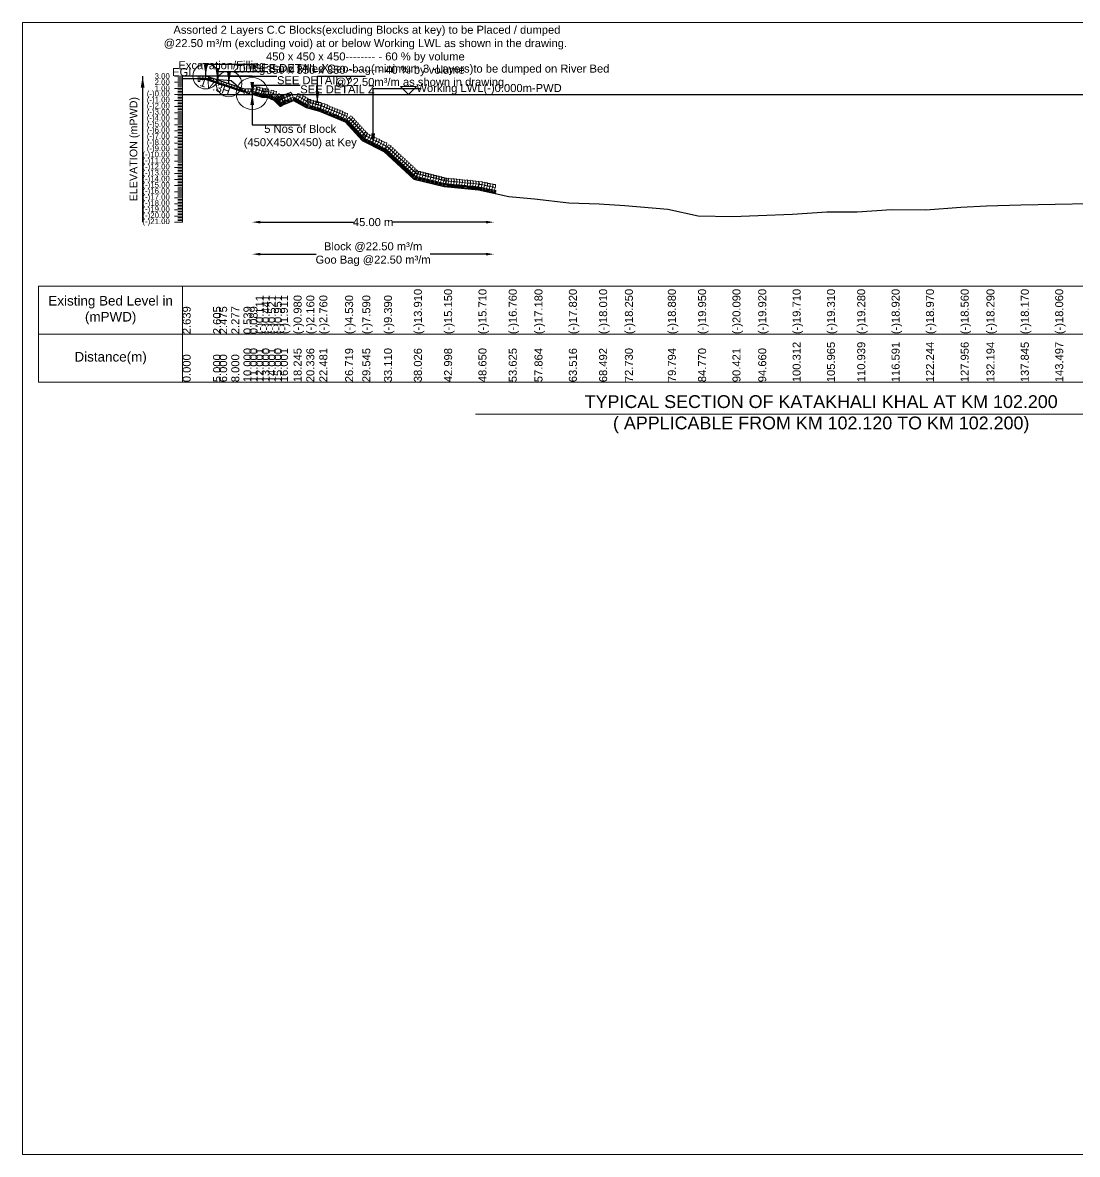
# Model space of a CAD drawing. Header units: inches. Extents: x 89000 to 845000, y -7071 to 31.
# Drawn here: x 760000 to 766591, y -7071 to 0 of the extents above; entities that cross this region are included whole.
import ezdxf

# ---------------------------------------------------------------- set-up
doc = ezdxf.new("R2010")
doc.units = ezdxf.units.IN
doc.header["$LTSCALE"] = 7
doc.header["$MEASUREMENT"] = 0
for name, color, linetype, lineweight in [('Cross section Data Border', 7, 'Continuous', 9), ('Cross Section Labels', 7, 'Continuous', 9), ('Existing_Bed_Level for Xsection', 7, 'Continuous', 25), ('Long Section Labels', 7, 'Continuous', 9)]:
    doc.layers.add(name, color=color, linetype=linetype, lineweight=lineweight)
doc.styles.get("Standard").update_dxf_attribs({"font": 'arial.ttf'})
doc.dimstyles.new('Appron Lebeling Style', dxfattribs={"dimtxt": 50, "dimasz": 50, "dimexe": 0.18, "dimexo": 0.0625, "dimgap": 0.09, "dimtad": 0, "dimtih": 1, "dimtoh": 1, "dimdec": 4, "dimzin": 0, "dimdsep": 46, "dimtxsty": 'Standard', "dimcen": 0.09, "dimse1": 1, "dimse2": 1, "dimadec": 0, "dimazin": 0, "dimtfac": 1, "dimtdec": 4, "dimtofl": 0, "dimtmove": 0, "dimatfit": 3, "dimfxl": 1, "dimtolj": 1, "dimtzin": 0, "dimarcsym": 0})
doc.dimstyles.get("Standard").update_dxf_attribs({"dimtxt": 0.18, "dimasz": 0.18, "dimexe": 0.18, "dimexo": 0.0625, "dimgap": 0.09, "dimtad": 0, "dimtih": 1, "dimtoh": 1, "dimdec": 4, "dimzin": 0, "dimdsep": 46, "dimtxsty": 'Standard', "dimcen": 0.09, "dimadec": 0, "dimazin": 0, "dimtfac": 1, "dimtdec": 4, "dimtofl": 0, "dimtmove": 0, "dimatfit": 3, "dimfxl": 1, "dimtolj": 1, "dimtzin": 0, "dimarcsym": 0})

# ---------------------------------------------------------------- blocks, each defined once
blk = doc.blocks.new('*D349')
at = {"layer": 'Cross Section Labels', "color": 0, "lineweight": -2, "transparency": 16777216}
for p, q in [((761484.9, -1246.6), (762066.8, -1246.6)), ((762895.8, -1246.6), (762313.9, -1246.6))]:
    blk.add_line(p, q, dxfattribs=at)
at = {"layer": 'Cross Section Labels', "color": 0, "transparency": 16777216}
for points in [[(761484.9, -1238.2), (761484.9, -1254.9), (761434.9, -1246.6)], [(762895.8, -1238.2), (762895.8, -1254.9), (762945.8, -1246.6)]]:
    blk.add_solid(points, dxfattribs=at)
at = {"layer": 'Defpoints', "color": 0, "transparency": 16777216}
for p in [(761434.9, -448.6), (762945.8, -1066), (762945.8, -1246.6)]:
    blk.add_point(p, dxfattribs=at)
at = {"layer": 'Cross Section Labels', "color": 0, "transparency": 16777216, "insert": (762190.3, -1246.6), "char_height": 50, "attachment_point": 5}
blk.add_mtext('\\A1;45.00 m', dxfattribs=at)
blk = doc.blocks.new('*D350')
at = {"layer": 'Cross Section Labels', "color": 0, "lineweight": -2, "transparency": 16777216}
for p, q in [((761484.9, -1446.6), (761834.7, -1446.6)), ((762895.8, -1446.6), (762546, -1446.6))]:
    blk.add_line(p, q, dxfattribs=at)
at = {"layer": 'Cross Section Labels', "color": 0, "transparency": 16777216}
for points in [[(761484.9, -1438.2), (761484.9, -1454.9), (761434.9, -1446.6)], [(762895.8, -1438.2), (762895.8, -1454.9), (762945.8, -1446.6)]]:
    blk.add_solid(points, dxfattribs=at)
at = {"layer": 'Defpoints', "color": 0, "transparency": 16777216}
for p in [(761434.9, -448.6), (762945.8, -1066), (762945.8, -1446.6)]:
    blk.add_point(p, dxfattribs=at)
at = {"layer": 'Cross Section Labels', "color": 0, "transparency": 16777216, "insert": (762190.3, -1446.6), "char_height": 50, "attachment_point": 5}
blk.add_mtext('\\A1;Block @22.50 m³/m ^JGoo Bag @22.50 m³/m ', dxfattribs=at)

msp = doc.modelspace()

# ---------------------------------------------------------------- linework, layer by layer
at = {"layer": 'Cross section Data Border'}
msp.add_lwpolyline([(760100, -1646.58), (769080.9389, -1646.58), (769080.9389, -2246.58), (760100, -2246.58)], close=True, dxfattribs=at)
for points in [[(761000, -1646.58), (761000, -2246.58)], [(760100, -1946.58), (769080.9389, -1946.58)]]:
    msp.add_lwpolyline(points, dxfattribs=at)
at = {"layer": 'Cross Section Labels'}
for points in [[(760000, 0), (770000, 0), (770000, -7071), (760000, -7071)], [(762410.92061, -448.58), (762460.92061, -398.58), (762360.92061, -398.58)]]:
    msp.add_lwpolyline(points, close=True, dxfattribs=at)
msp.add_lwpolyline([(762830.46945, -2446.58), (764990.46945, -2446.58), (767150.46945, -2446.58)], dxfattribs=at)
for centre, radius in [((761144.22061, -334.58), 80), ((761289.57061, -383.03), 80), ((761434.92061, -442.88), 100)]:
    msp.add_circle(centre, radius, dxfattribs=at)
at = {"layer": 'Existing_Bed_Level for Xsection'}
for points in [[(761434.92061, -334.58), (761000, -334.58)], [(761000, -348.298), (761189.99403, -349.59), (761228.00963, -354.53), (761304.01284, -362.054), (761380.01605, -428.098), (761418.00367, -445.198), (761456.01927, -452.798), (761494.00688, -465.338), (761532.02248, -468.378), (761570.01009, -484.718), (761608.02569, -521.198), (761693.29959, -485.82), (761772.7512, -530.66), (761854.27029, -553.46), (762015.32022, -620.72), (762122.71402, -737), (762258.1788, -805.4), (762444.97253, -977.16), (762633.91509, -1024.28), (762848.70272, -1045.56), (763037.76806, -1085.46), (763198.82062, -1101.42), (763413.5922, -1125.74), (763602.67867, -1132.96), (763763.72822, -1142.08), (764032.18448, -1166.02), (764221.26988, -1206.68), (764436.01089, -1212), (764597.08386, -1205.54), (764811.86719, -1197.56), (765026.66943, -1182.36), (765215.67831, -1181.22), (765430.45809, -1167.54), (765645.25458, -1169.44), (765862.32111, -1153.86), (766023.3654, -1143.6), (766238.10798, -1139.04), (766452.86772, -1134.86), (766667.64269, -1130.3)], [(761392.17061, -417.23), (761145.97564, -335.16501), (761144.22061, -334.58), (761142.37064, -334.58), (761108.17064, -334.58)], [(761108.17064, -345.98), (761142.37064, -345.98), (761392.17061, -429.24666)], [(761108.17064, -349.78), (761141.75399, -349.78), (761386.85399, -431.48)], [(761108.17064, -353.58), (761141.13733, -353.58), (761383.62061, -434.40776)], [(761000, -448.58), (768980.9389, -448.58)]]:
    msp.add_lwpolyline(points, dxfattribs=at)
at = {"layer": 'Long Section Labels'}
for points in [[(761000, -334.58), (760950, -334.58)], [(761000, -344.08), (760970, -344.08)], [(761000, -1246.58), (761000, -1208.58), (761000, -1170.58), (761000, -1132.58), (761000, -1094.58), (761000, -1056.58), (761000, -1018.58), (761000, -980.58), (761000, -942.58), (761000, -904.58), (761000, -866.58), (761000, -828.58), (761000, -790.58), (761000, -752.58), (761000, -714.58), (761000, -676.58), (761000, -638.58), (761000, -600.58), (761000, -562.58), (761000, -524.58), (761000, -486.58), (761000, -448.58), (761000, -410.58), (761000, -372.58), (761000, -334.58)], [(761000, -372.58), (760950, -372.58)], [(761000, -410.58), (760950, -410.58)], [(761000, -353.58), (760970, -353.58)], [(761000, -363.08), (760970, -363.08)], [(761000, -382.08), (760970, -382.08)], [(761000, -391.58), (760970, -391.58)], [(761000, -401.08), (760970, -401.08)], [(761000, -420.08), (760970, -420.08)], [(761000, -448.58), (760950, -448.58)], [(761000, -486.58), (760950, -486.58)], [(761000, -429.58), (760970, -429.58)], [(761000, -439.08), (760970, -439.08)], [(761000, -458.08), (760970, -458.08)], [(761000, -467.58), (760970, -467.58)], [(761000, -477.08), (760970, -477.08)], [(761000, -524.58), (760950, -524.58)], [(761000, -562.58), (760950, -562.58)], [(761000, -496.08), (760970, -496.08)], [(761000, -505.58), (760970, -505.58)], [(761000, -515.08), (760970, -515.08)], [(761000, -534.08), (760970, -534.08)], [(761000, -543.58), (760970, -543.58)], [(761000, -553.08), (760970, -553.08)], [(761000, -600.58), (760950, -600.58)], [(761000, -572.08), (760970, -572.08)], [(761000, -581.58), (760970, -581.58)], [(761000, -591.08), (760970, -591.08)], [(761000, -610.08), (760970, -610.08)], [(761000, -619.58), (760970, -619.58)], [(761000, -629.08), (760970, -629.08)], [(761000, -638.58), (760950, -638.58)], [(761000, -676.58), (760950, -676.58)], [(761000, -648.08), (760970, -648.08)], [(761000, -657.58), (760970, -657.58)], [(761000, -667.08), (760970, -667.08)], [(761000, -686.08), (760970, -686.08)], [(761000, -695.58), (760970, -695.58)], [(761000, -705.08), (760970, -705.08)], [(761000, -714.58), (760950, -714.58)], [(761000, -752.58), (760950, -752.58)], [(761000, -724.08), (760970, -724.08)], [(761000, -733.58), (760970, -733.58)], [(761000, -743.08), (760970, -743.08)], [(761000, -762.08), (760970, -762.08)], [(761000, -771.58), (760970, -771.58)], [(761000, -790.58), (760950, -790.58)], [(761000, -828.58), (760950, -828.58)], [(761000, -781.08), (760970, -781.08)], [(761000, -800.08), (760970, -800.08)], [(761000, -809.58), (760970, -809.58)], [(761000, -819.08), (760970, -819.08)], [(761000, -838.08), (760970, -838.08)], [(761000, -847.58), (760970, -847.58)], [(761000, -866.58), (760950, -866.58)], [(761000, -904.58), (760950, -904.58)], [(761000, -857.08), (760970, -857.08)], [(761000, -876.08), (760970, -876.08)], [(761000, -885.58), (760970, -885.58)], [(761000, -895.08), (760970, -895.08)], [(761000, -914.08), (760970, -914.08)], [(761000, -942.58), (760950, -942.58)], [(761000, -980.58), (760950, -980.58)], [(761000, -923.58), (760970, -923.58)], [(761000, -933.08), (760970, -933.08)], [(761000, -952.08), (760970, -952.08)], [(761000, -961.58), (760970, -961.58)], [(761000, -971.08), (760970, -971.08)], [(761000, -1018.58), (760950, -1018.58)], [(761000, -1056.58), (760950, -1056.58)], [(761000, -990.08), (760970, -990.08)], [(761000, -999.58), (760970, -999.58)], [(761000, -1009.08), (760970, -1009.08)], [(761000, -1028.08), (760970, -1028.08)], [(761000, -1037.58), (760970, -1037.58)], [(761000, -1047.08), (760970, -1047.08)], [(761000, -1094.58), (760950, -1094.58)], [(761000, -1066.08), (760970, -1066.08)], [(761000, -1075.58), (760970, -1075.58)], [(761000, -1085.08), (760970, -1085.08)], [(761000, -1104.08), (760970, -1104.08)], [(761000, -1113.58), (760970, -1113.58)], [(761000, -1123.08), (760970, -1123.08)], [(761000, -1132.58), (760950, -1132.58)], [(761000, -1170.58), (760950, -1170.58)], [(761000, -1142.08), (760970, -1142.08)], [(761000, -1151.58), (760970, -1151.58)], [(761000, -1161.08), (760970, -1161.08)], [(761000, -1180.08), (760970, -1180.08)], [(761000, -1189.58), (760970, -1189.58)], [(761000, -1199.08), (760970, -1199.08)], [(761000, -1208.58), (760950, -1208.58)], [(761000, -1246.58), (760950, -1246.58)], [(761000, -1218.08), (760970, -1218.08)], [(761000, -1227.58), (760970, -1227.58)], [(761000, -1237.08), (760970, -1237.08)]]:
    msp.add_lwpolyline(points, dxfattribs=at)
for points in [[(761108.17064, -334.58), (761096.77064, -334.58), (761096.77064, -351.68), (761108.17064, -351.68)], [(761108.17064, -351.68), (761096.77064, -351.68), (761096.77064, -368.78), (761108.17064, -368.78)], [(761125.27064, -334.58), (761108.17064, -334.58), (761108.17064, -345.98), (761125.27064, -345.98)], [(761142.37064, -334.58), (761125.27064, -334.58), (761125.27064, -345.98), (761142.37064, -345.98)], [(761162.19812, -340.57251), (761145.97564, -335.16501), (761142.37064, -345.98), (761158.59313, -351.38749)], [(761178.42061, -345.98), (761162.19812, -340.57251), (761158.59313, -351.38749), (761174.81561, -356.79499)], [(761194.64309, -351.38749), (761178.42061, -345.98), (761174.81561, -356.79499), (761191.0381, -362.20248)], [(761210.86558, -356.79499), (761194.64309, -351.38749), (761191.0381, -362.20248), (761207.26058, -367.60998)], [(761227.08806, -362.20248), (761210.86558, -356.79499), (761207.26058, -367.60998), (761223.48307, -373.01747)], [(761243.31055, -367.60998), (761227.08806, -362.20248), (761223.48307, -373.01747), (761239.70555, -378.42497)], [(761259.53303, -373.01747), (761243.31055, -367.60998), (761239.70555, -378.42497), (761255.92803, -383.83246)], [(761275.75552, -378.42497), (761259.53303, -373.01747), (761255.92803, -383.83246), (761272.15052, -389.23996)], [(761291.978, -383.83246), (761275.75552, -378.42497), (761272.15052, -389.23996), (761288.373, -394.64745)], [(761308.20048, -389.23996), (761291.978, -383.83246), (761288.373, -394.64745), (761304.59549, -400.05495)], [(761324.42297, -394.64745), (761308.20048, -389.23996), (761304.59549, -400.05495), (761320.81797, -405.46244)], [(761340.64545, -400.05495), (761324.42297, -394.64745), (761320.81797, -405.46244), (761337.04046, -410.86994)], [(761356.86794, -405.46244), (761340.64545, -400.05495), (761337.04046, -410.86994), (761353.26294, -416.27743)], [(761373.09042, -410.86994), (761356.86794, -405.46244), (761353.26294, -416.27743), (761369.48542, -421.68493)], [(761389.31291, -416.27743), (761373.09042, -410.86994), (761369.48542, -421.68493), (761385.70791, -427.09242)], [(761409.27061, -414.38), (761392.17061, -414.38), (761392.17061, -431.48), (761409.27061, -431.48)], [(761426.37061, -414.38), (761409.27061, -414.38), (761409.27061, -431.48), (761426.37061, -431.48)], [(761458.8403, -416.16012), (761442.0721, -412.80785), (761438.71984, -429.57605), (761455.48803, -432.92831)], [(761460.11179, -397.01511), (761443.04755, -398.12042), (761444.15287, -415.18466), (761461.21711, -414.07935)], [(761479.4992, -422.13266), (761463.26107, -416.77233), (761457.90074, -433.01046), (761474.13887, -438.37079)], [(761483.08225, -403.283), (761466.00987, -402.31148), (761465.03835, -419.38386), (761482.11073, -420.35538)], [(761495.73733, -427.49299), (761479.4992, -422.13266), (761474.13887, -438.37079), (761490.37699, -443.73112)], [(761499.32037, -408.64333), (761482.248, -407.67181), (761481.27648, -424.74419), (761498.34886, -425.71571)], [(761515.5585, -414.00366), (761498.48612, -413.03214), (761497.51461, -430.10452), (761514.58699, -431.07604)], [(761519.83645, -411.72356), (761503.01951, -414.82201), (761506.11797, -431.63895), (761522.93491, -428.5405)], [(761536.88204, -413.08664), (761520.0651, -416.1851), (761523.16355, -433.00204), (761539.98049, -429.90359)], [(761570.06323, -424.32128), (761553.14075, -421.86372), (761550.68319, -438.7862), (761567.60567, -441.24376)], [(761400.72061, -431.48), (761383.62061, -431.48), (761383.62061, -448.58), (761400.72061, -448.58)], [(761417.82061, -431.48), (761400.72061, -431.48), (761400.72061, -448.58), (761417.82061, -448.58)], [(761434.92061, -431.48), (761417.82061, -431.48), (761417.82061, -448.58), (761434.92061, -448.58)], [(761511.97545, -432.85332), (761495.73733, -427.49299), (761490.37699, -443.73112), (761506.61512, -449.09145)], [(761520.81846, -430.88559), (761503.77287, -429.5225), (761502.40979, -446.56809), (761519.45537, -447.93118)], [(761537.86404, -432.24868), (761520.81846, -430.88559), (761519.45537, -447.93118), (761536.50096, -449.29427)], [(761564.84902, -442.78638), (761549.14057, -436.02955), (761542.38374, -451.73799), (761558.09218, -458.49482)], [(761580.55746, -449.54321), (761564.84902, -442.78638), (761558.09218, -458.49482), (761573.80063, -465.25166)], [(761585.77168, -431.07811), (761568.84919, -428.62055), (761566.39163, -445.54303), (761583.31412, -448.00059)], [(761604.56892, -467.32159), (761592.23077, -455.48182), (761580.391, -467.81997), (761592.72915, -479.65974)], [(761595.06635, -466.48467), (761581.50797, -476.90487), (761591.92817, -490.46324), (761605.48654, -480.04305)], [(761604.67098, -483.09488), (761588.87634, -489.64768), (761595.42914, -505.44232), (761611.22378, -498.88952)], [(761615.93159, -451.86074), (761600.94784, -443.62076), (761592.70786, -458.60451), (761607.69161, -466.84449)], [(761616.90707, -479.16135), (761604.56892, -467.32159), (761592.72915, -479.65974), (761605.0673, -491.4995)], [(761610.86099, -459.93187), (761597.30262, -470.35206), (761607.72281, -483.91044), (761621.28119, -473.49024)], [(761620.46562, -476.54208), (761604.67098, -483.09488), (761611.22378, -498.88952), (761627.01843, -492.33672)], [(761628.26974, -463.70051), (761613.28599, -455.46053), (761605.04601, -470.44428), (761620.02976, -478.68426)], [(761629.24522, -491.00112), (761616.90707, -479.16135), (761605.0673, -491.4995), (761617.40546, -503.33927)], [(761626.65564, -453.37907), (761613.09726, -463.79926), (761623.51746, -477.35764), (761637.07583, -466.93744)], [(761640.60789, -475.54027), (761625.62414, -467.30029), (761617.38416, -482.28404), (761632.36791, -490.52402)], [(761636.26027, -469.98927), (761620.46562, -476.54208), (761627.01843, -492.33672), (761642.81307, -485.78392)], [(761642.45028, -446.82627), (761628.89191, -457.24646), (761639.3121, -470.80484), (761652.87048, -460.38464)], [(761652.05491, -463.43647), (761636.26027, -469.98927), (761642.81307, -485.78392), (761658.60772, -479.23112)], [(761658.24493, -440.27347), (761644.68655, -450.69366), (761655.10675, -464.25204), (761668.66512, -453.83184)], [(761667.84956, -456.88367), (761652.05491, -463.43647), (761658.60772, -479.23112), (761674.40236, -472.67832)], [(761674.03957, -433.72066), (761660.48119, -444.14086), (761670.90139, -457.69923), (761684.45976, -447.27904)], [(761683.6442, -450.33087), (761667.84956, -456.88367), (761674.40236, -472.67832), (761690.197, -466.12552)], [(761730.19826, -464.75576), (761715.30622, -456.35116), (761706.90163, -471.24319), (761721.79366, -479.64779)], [(761737.36518, -446.95735), (761720.80445, -442.6968), (761716.5439, -459.25753), (761733.10463, -463.51808)], [(761745.0903, -473.16035), (761730.19826, -464.75576), (761721.79366, -479.64779), (761736.6857, -488.05239)], [(761752.25722, -455.36195), (761735.69649, -451.1014), (761731.43594, -467.66212), (761747.99666, -471.92268)], [(761759.98233, -481.56495), (761745.0903, -473.16035), (761736.6857, -488.05239), (761751.57773, -496.45699)], [(761767.14925, -463.76655), (761750.58853, -459.50599), (761746.32797, -476.06672), (761762.8887, -480.32727)], [(761774.87437, -489.96955), (761759.98233, -481.56495), (761751.57773, -496.45699), (761766.46977, -504.86159)], [(761782.04129, -472.17115), (761765.48056, -467.91059), (761761.22001, -484.47132), (761777.78074, -488.73187)], [(761789.7664, -498.37415), (761774.87437, -489.96955), (761766.46977, -504.86159), (761781.36181, -513.26618)], [(761796.93332, -480.57574), (761780.3726, -476.31519), (761776.11204, -492.87592), (761792.67277, -497.13647)], [(761800.74391, -480.85646), (761783.64489, -480.67315), (761783.46158, -497.77217), (761800.56059, -497.95548)], [(761817.21192, -485.46239), (761800.11291, -485.27907), (761799.92959, -502.37809), (761817.02861, -502.56141)], [(761833.67994, -490.06831), (761816.58092, -489.885), (761816.3976, -506.98401), (761833.49662, -507.16733)], [(761850.14795, -494.67424), (761833.04893, -494.49092), (761832.86562, -511.58994), (761849.96463, -511.77325)], [(761798.03379, -499.85128), (761781.56577, -495.24536), (761776.95985, -511.71337), (761793.42786, -516.3193)], [(761814.5018, -504.45721), (761798.03379, -499.85128), (761793.42786, -516.3193), (761809.89588, -520.92522)], [(761830.96982, -509.06313), (761814.5018, -504.45721), (761809.89588, -520.92522), (761826.36389, -525.53114)], [(761847.43783, -513.66906), (761830.96982, -509.06313), (761826.36389, -525.53114), (761842.83191, -530.13707)], [(761863.90584, -518.27498), (761847.43783, -513.66906), (761842.83191, -530.13707), (761859.29992, -534.74299)], [(761866.61596, -499.28016), (761849.51695, -499.09684), (761849.33363, -516.19586), (761866.43265, -516.37918)], [(761883.92555, -526.31146), (761868.14636, -519.72153), (761861.55643, -535.50072), (761877.33562, -542.09065)], [(761888.94373, -507.79213), (761871.99615, -505.5141), (761869.71811, -522.46168), (761886.6657, -524.73971)], [(761899.70474, -532.9014), (761883.92555, -526.31146), (761877.33562, -542.09065), (761893.1148, -548.68058)], [(761904.72292, -514.38206), (761887.77533, -512.10403), (761885.4973, -529.05161), (761902.44488, -531.32964)], [(761915.48393, -539.49133), (761899.70474, -532.9014), (761893.1148, -548.68058), (761908.89399, -555.27052)], [(761920.5021, -520.97199), (761903.55452, -518.69396), (761901.27649, -535.64154), (761918.22407, -537.91958)], [(761931.26311, -546.08126), (761915.48393, -539.49133), (761908.89399, -555.27052), (761924.67318, -561.86045)], [(761936.28129, -527.56193), (761919.33371, -525.28389), (761917.05568, -542.23148), (761934.00326, -544.50951)], [(761947.0423, -552.67119), (761931.26311, -546.08126), (761924.67318, -561.86045), (761940.45237, -568.45038)], [(761952.06048, -534.15186), (761935.1129, -531.87383), (761932.83487, -548.82141), (761949.78245, -551.09944)], [(761962.82149, -559.26113), (761947.0423, -552.67119), (761940.45237, -568.45038), (761956.23156, -575.04032)], [(761967.83967, -540.74179), (761950.89209, -538.46376), (761948.61406, -555.41134), (761965.56164, -557.68937)], [(761978.60068, -565.85106), (761962.82149, -559.26113), (761956.23156, -575.04032), (761972.01075, -581.63025)], [(761983.61886, -547.33172), (761966.67128, -545.05369), (761964.39324, -562.00128), (761981.34083, -564.27931)], [(761999.39805, -553.92166), (761982.45046, -551.64363), (761980.17243, -568.59121), (761997.12001, -570.86924)], [(762015.17724, -560.51159), (761998.22965, -558.23356), (761995.95162, -575.18114), (762012.8992, -577.45917)], [(762030.95642, -567.10152), (762014.00884, -564.82349), (762011.73081, -581.77107), (762028.67839, -584.04911)], [(761994.37987, -572.44099), (761978.60068, -565.85106), (761972.01075, -581.63025), (761987.78993, -588.22018)], [(762010.15906, -579.03093), (761994.37987, -572.44099), (761987.78993, -588.22018), (762003.56912, -594.81011)], [(762025.93824, -585.62086), (762010.15906, -579.03093), (762003.56912, -594.81011), (762019.34831, -601.40005)], [(762051.19143, -605.79204), (762039.58944, -593.23005), (762027.02744, -604.83205), (762038.62944, -617.39404)], [(762062.79343, -618.35404), (762051.19143, -605.79204), (762038.62944, -617.39404), (762050.23144, -629.95603)], [(762063.46544, -591.04428), (762049.00566, -581.91604), (762039.87742, -596.37582), (762054.33721, -605.50406)], [(762074.39543, -630.91603), (762062.79343, -618.35404), (762050.23144, -629.95603), (762061.83343, -642.51803)], [(762075.06744, -603.60627), (762060.60765, -594.47803), (762051.47942, -608.93782), (762065.9392, -618.06605)], [(762085.99742, -643.47802), (762074.39543, -630.91603), (762061.83343, -642.51803), (762073.43543, -655.08002)], [(762086.66943, -616.16826), (762072.20965, -607.04003), (762063.08142, -621.49981), (762077.5412, -630.62804)], [(762098.27143, -628.73026), (762083.81165, -619.60202), (762074.68341, -634.0618), (762089.14319, -643.19004)], [(762109.87343, -641.29225), (762095.41364, -632.16401), (762086.28541, -646.6238), (762100.74519, -655.75203)], [(762097.59942, -656.04002), (762085.99742, -643.47802), (762073.43543, -655.08002), (762085.03743, -667.64201)], [(762109.20142, -668.60201), (762097.59942, -656.04002), (762085.03743, -667.64201), (762096.63942, -680.20401)], [(762120.80341, -681.164), (762109.20142, -668.60201), (762096.63942, -680.20401), (762108.24142, -692.766)], [(762121.47542, -653.85424), (762107.01564, -644.72601), (762097.8874, -659.18579), (762112.34719, -668.31402)], [(762132.40541, -693.726), (762120.80341, -681.164), (762108.24142, -692.766), (762119.84342, -705.32799)], [(762133.07742, -666.41624), (762118.61764, -657.288), (762109.4894, -671.74778), (762123.94918, -680.87602)], [(762144.00741, -706.28799), (762132.40541, -693.726), (762119.84342, -705.32799), (762131.44541, -717.88999)], [(762144.67942, -678.97823), (762130.21963, -669.84999), (762121.0914, -684.30978), (762135.55118, -693.43801)], [(762147.17762, -708.48577), (762131.91312, -700.77829), (762124.20565, -716.04279), (762139.47014, -723.75026)], [(762156.28141, -691.54022), (762141.82163, -682.41199), (762132.69339, -696.87177), (762147.15318, -706.00001)], [(762153.51444, -690.3752), (762136.77453, -686.88445), (762133.28378, -703.62436), (762150.02369, -707.11511)], [(762168.77893, -698.08267), (762152.03902, -694.59192), (762148.54827, -711.33184), (762165.28819, -714.82259)], [(762184.04343, -705.79015), (762167.30352, -702.2994), (762163.81277, -719.03931), (762180.55268, -722.53006)], [(762162.44211, -716.19324), (762147.17762, -708.48577), (762139.47014, -723.75026), (762154.73464, -731.45774)], [(762177.70661, -723.90072), (762162.44211, -716.19324), (762154.73464, -731.45774), (762169.99913, -739.16521)], [(762192.9711, -731.60819), (762177.70661, -723.90072), (762169.99913, -739.16521), (762185.26363, -746.87269)], [(762199.30793, -713.49763), (762182.56801, -710.00688), (762179.07726, -726.74679), (762195.81718, -730.23754)], [(762208.2356, -739.31567), (762192.9711, -731.60819), (762185.26363, -746.87269), (762200.52812, -754.58016)], [(762214.57242, -721.2051), (762197.83251, -717.71435), (762194.34176, -734.45426), (762211.08167, -737.94501)], [(762223.5001, -747.02314), (762208.2356, -739.31567), (762200.52812, -754.58016), (762215.79262, -762.28764)], [(762229.83692, -728.91258), (762213.097, -725.42183), (762209.60625, -742.16174), (762226.34617, -745.65249)], [(762238.76459, -754.73062), (762223.5001, -747.02314), (762215.79262, -762.28764), (762231.05712, -769.99511)], [(762245.10141, -736.62005), (762228.3615, -733.1293), (762224.87075, -749.86922), (762241.61066, -753.35996)], [(762254.02909, -762.43809), (762238.76459, -754.73062), (762231.05712, -769.99511), (762246.32161, -777.70259)], [(762260.36591, -744.32753), (762243.62599, -740.83678), (762240.13525, -757.57669), (762256.87516, -761.06744)], [(762269.29358, -770.14557), (762254.02909, -762.43809), (762246.32161, -777.70259), (762261.58611, -785.41007)], [(762275.6304, -752.035), (762258.89049, -748.54425), (762255.39974, -765.28417), (762272.13965, -768.77492)], [(762291.06479, -786.0813), (762278.47734, -774.50692), (762266.90297, -787.09437), (762279.49042, -798.66874)], [(762302.09569, -770.38202), (762286.93989, -762.46295), (762279.02082, -777.61875), (762294.17662, -785.53782)], [(762314.68314, -781.95639), (762299.52734, -774.03732), (762291.60827, -789.19312), (762306.76407, -797.11219)], [(762303.65224, -797.65567), (762291.06479, -786.0813), (762279.49042, -798.66874), (762292.07787, -810.24312)], [(762316.23969, -809.23004), (762303.65224, -797.65567), (762292.07787, -810.24312), (762304.66532, -821.81749)], [(762327.27059, -793.53077), (762312.11479, -785.61169), (762304.19572, -800.76749), (762319.35152, -808.68657)], [(762328.82714, -820.80441), (762316.23969, -809.23004), (762304.66532, -821.81749), (762317.25277, -833.39186)], [(762339.85804, -805.10514), (762324.70224, -797.18607), (762316.78317, -812.34187), (762331.93897, -820.26094)], [(762341.41459, -832.37879), (762328.82714, -820.80441), (762317.25277, -833.39186), (762329.84022, -844.96624)], [(762352.44549, -816.67951), (762337.28969, -808.76044), (762329.37062, -823.91624), (762344.52642, -831.83531)], [(762354.00204, -843.95316), (762341.41459, -832.37879), (762329.84022, -844.96624), (762342.42767, -856.54061)], [(762365.03294, -828.25389), (762349.87714, -820.33481), (762341.95807, -835.49061), (762357.11387, -843.40969)], [(762366.58949, -855.52753), (762354.00204, -843.95316), (762342.42767, -856.54061), (762355.01512, -868.11498)], [(762377.62039, -839.82826), (762362.46459, -831.90919), (762354.54552, -847.06499), (762369.70132, -854.98406)], [(762390.20784, -851.40263), (762375.05204, -843.48356), (762367.13296, -858.63936), (762382.28876, -866.55843)], [(762379.17694, -867.10191), (762366.58949, -855.52753), (762355.01512, -868.11498), (762367.60257, -879.68936)], [(762391.76439, -878.67628), (762379.17694, -867.10191), (762367.60257, -879.68936), (762380.19002, -891.26373)], [(762402.79529, -862.97701), (762387.63949, -855.05793), (762379.72041, -870.21373), (762394.87621, -878.13281)], [(762404.35184, -890.25065), (762391.76439, -878.67628), (762380.19002, -891.26373), (762392.77747, -902.8381)], [(762415.38274, -874.55138), (762400.22694, -866.63231), (762392.30786, -881.78811), (762407.46366, -889.70718)], [(762416.93929, -901.82503), (762404.35184, -890.25065), (762392.77747, -902.8381), (762405.36492, -914.41248)], [(762427.97019, -886.12575), (762412.81439, -878.20668), (762404.89531, -893.36248), (762420.05111, -901.28155)], [(762429.52674, -913.3994), (762416.93929, -901.82503), (762405.36492, -914.41248), (762417.95236, -925.98685)], [(762440.55764, -897.70013), (762425.40184, -889.78105), (762417.48276, -904.93685), (762432.63856, -912.85593)], [(762442.11419, -924.97377), (762429.52674, -913.3994), (762417.95236, -925.98685), (762430.53981, -937.56122)], [(762453.14509, -909.2745), (762437.98929, -901.35543), (762430.07021, -916.51122), (762445.22601, -924.4303)], [(762465.73254, -920.84887), (762450.57674, -912.9298), (762442.65766, -928.0856), (762457.81346, -936.00467)], [(762454.70164, -936.54815), (762442.11419, -924.97377), (762430.53981, -937.56122), (762443.12726, -949.1356)], [(762467.28909, -948.12252), (762454.70164, -936.54815), (762443.12726, -949.1356), (762455.71471, -960.70997)], [(762467.26054, -945.12105), (762450.66871, -940.98325), (762446.53091, -957.57507), (762463.12274, -961.71287)], [(762469.43175, -926.05711), (762452.3344, -926.35801), (762452.6353, -943.45536), (762469.73265, -943.15446)], [(762478.31999, -932.42325), (762463.16419, -924.50417), (762455.24511, -939.65997), (762470.40091, -947.57905)], [(762483.85236, -949.25885), (762467.26054, -945.12105), (762463.12274, -961.71287), (762479.71456, -965.85067)], [(762486.02358, -930.19491), (762468.92622, -930.49581), (762469.22712, -947.59316), (762486.32448, -947.29226)], [(762500.44418, -953.39665), (762483.85236, -949.25885), (762479.71456, -965.85067), (762496.30638, -969.98847)], [(762502.6154, -934.33271), (762485.51805, -934.63361), (762485.81895, -951.73096), (762502.9163, -951.43006)], [(762517.03601, -957.53445), (762500.44418, -953.39665), (762496.30638, -969.98847), (762512.89821, -974.12627)], [(762519.20722, -938.47051), (762502.10987, -938.77141), (762502.41077, -955.86876), (762519.50812, -955.56786)], [(762533.62783, -961.67225), (762517.03601, -957.53445), (762512.89821, -974.12627), (762529.49003, -978.26407)], [(762535.79905, -942.60831), (762518.70169, -942.90921), (762519.00259, -960.00657), (762536.09995, -959.70566)], [(762550.21966, -965.81005), (762533.62783, -961.67225), (762529.49003, -978.26407), (762546.08185, -982.40187)], [(762552.39087, -946.74611), (762535.29352, -947.04701), (762535.59442, -964.14437), (762552.69177, -963.84346)], [(762566.81148, -969.94785), (762550.21966, -965.81005), (762546.08185, -982.40187), (762562.67368, -986.53968)], [(762568.98269, -950.88391), (762551.88534, -951.18481), (762552.18624, -968.28217), (762569.28359, -967.98127)], [(762583.4033, -974.08565), (762566.81148, -969.94785), (762562.67368, -986.53968), (762579.2655, -990.67748)], [(762585.57452, -955.02171), (762568.47716, -955.32262), (762568.77806, -972.41997), (762585.87542, -972.11907)], [(762599.99513, -978.22345), (762583.4033, -974.08565), (762579.2655, -990.67748), (762595.85732, -994.81528)], [(762602.16634, -959.15952), (762585.06899, -959.46042), (762585.36989, -976.55777), (762602.46724, -976.25687)], [(762616.58695, -982.36126), (762599.99513, -978.22345), (762595.85732, -994.81528), (762612.44915, -998.95308)], [(762618.75816, -963.29732), (762601.66081, -963.59822), (762601.96171, -980.69557), (762619.05906, -980.39467)], [(762633.17877, -986.49906), (762616.58695, -982.36126), (762612.44915, -998.95308), (762629.04097, -1003.09088)], [(762635.34999, -967.43512), (762618.25263, -967.73602), (762618.55354, -984.83337), (762635.65089, -984.53247)], [(762649.7706, -990.63686), (762633.17877, -986.49906), (762629.04097, -1003.09088), (762645.63279, -1007.22868)], [(762651.94181, -971.57292), (762634.84446, -971.87382), (762635.14536, -988.97117), (762652.24271, -988.67027)], [(762661.73658, -990.3778), (762644.71989, -988.69188), (762643.03397, -1005.70857), (762660.05066, -1007.39449)], [(762661.11794, -971.20059), (762644.24529, -973.97975), (762647.02445, -990.8524), (762663.8971, -988.07324)], [(762678.13463, -972.88652), (762661.26198, -975.66567), (762664.04113, -992.53832), (762680.91378, -989.75917)], [(762695.15132, -974.57244), (762678.27867, -977.35159), (762681.05782, -994.22424), (762697.93047, -991.44509)], [(762712.16801, -976.25836), (762695.29536, -979.03751), (762698.07451, -995.91016), (762714.94716, -993.13101)], [(762729.18469, -977.94428), (762712.31205, -980.72343), (762715.0912, -997.59608), (762731.96385, -994.81693)], [(762746.20138, -979.6302), (762729.32873, -982.40935), (762732.10789, -999.282), (762748.98054, -996.50285)], [(762763.21807, -981.31612), (762746.34542, -984.09528), (762749.12457, -1000.96793), (762765.99722, -998.18877)], [(762780.23476, -983.00205), (762763.36211, -985.7812), (762766.14126, -1002.65385), (762783.01391, -999.8747)], [(762797.25145, -984.68797), (762780.3788, -987.46712), (762783.15795, -1004.33977), (762800.0306, -1001.56062)], [(762814.26813, -986.37389), (762797.39548, -989.15304), (762800.17464, -1006.02569), (762817.04729, -1003.24654)], [(762831.28482, -988.05981), (762814.41217, -990.83896), (762817.19133, -1007.71161), (762834.06398, -1004.93246)], [(762848.30151, -989.74573), (762831.42886, -992.52489), (762834.20801, -1009.39753), (762851.08066, -1006.61838)], [(762678.75327, -992.06372), (762661.73658, -990.3778), (762660.05066, -1007.39449), (762677.06734, -1009.08041)], [(762695.76995, -993.74964), (762678.75327, -992.06372), (762677.06734, -1009.08041), (762694.08403, -1010.76633)], [(762712.78664, -995.43557), (762695.76995, -993.74964), (762694.08403, -1010.76633), (762711.10072, -1012.45225)], [(762729.80333, -997.12149), (762712.78664, -995.43557), (762711.10072, -1012.45225), (762728.11741, -1014.13817)], [(762746.82002, -998.80741), (762729.80333, -997.12149), (762728.11741, -1014.13817), (762745.1341, -1015.8241)], [(762763.83671, -1000.49333), (762746.82002, -998.80741), (762745.1341, -1015.8241), (762762.15078, -1017.51002)], [(762780.85339, -1002.17925), (762763.83671, -1000.49333), (762762.15078, -1017.51002), (762779.16747, -1019.19594)], [(762797.87008, -1003.86517), (762780.85339, -1002.17925), (762779.16747, -1019.19594), (762796.18416, -1020.88186)], [(762814.88677, -1005.5511), (762797.87008, -1003.86517), (762796.18416, -1020.88186), (762813.20085, -1022.56778)], [(762831.90346, -1007.23702), (762814.88677, -1005.5511), (762813.20085, -1022.56778), (762830.21754, -1024.2537)], [(762848.92014, -1008.92294), (762831.90346, -1007.23702), (762830.21754, -1024.2537), (762847.23422, -1025.93963)], [(762869.64438, -1012.69598), (762852.91291, -1009.165), (762849.38193, -1025.89647), (762866.1134, -1029.42745)], [(762871.12007, -993.56563), (762854.04501, -994.48882), (762854.96819, -1011.56388), (762872.04326, -1010.64069)], [(762886.37585, -1016.22696), (762869.64438, -1012.69598), (762866.1134, -1029.42745), (762882.84487, -1032.95843)], [(762887.85154, -997.09661), (762870.77648, -998.0198), (762871.69967, -1015.09486), (762888.77473, -1014.17167)], [(762903.10732, -1019.75794), (762886.37585, -1016.22696), (762882.84487, -1032.95843), (762899.57635, -1036.48941)], [(762904.58302, -1000.62759), (762887.50795, -1001.55077), (762888.43114, -1018.62584), (762905.5062, -1017.70265)], [(762919.8388, -1023.28892), (762903.10732, -1019.75794), (762899.57635, -1036.48941), (762916.30782, -1040.02039)], [(762921.31449, -1004.15857), (762904.23943, -1005.08175), (762905.16261, -1022.15682), (762922.23767, -1021.23363)], [(762936.57027, -1026.8199), (762919.8388, -1023.28892), (762916.30782, -1040.02039), (762933.03929, -1043.55137)], [(762938.04596, -1007.68955), (762920.9709, -1008.61273), (762921.89409, -1025.68779), (762938.96915, -1024.76461)], [(762953.30174, -1030.35088), (762936.57027, -1026.8199), (762933.03929, -1043.55137), (762949.77076, -1047.08235)], [(762954.77743, -1011.22053), (762937.70237, -1012.14371), (762938.62556, -1029.21877), (762955.70062, -1028.29559)]]:
    msp.add_lwpolyline(points, close=True, dxfattribs=at)
for centre, major_axis in [((761447.95483, -447.89186), (12.40101, -2.47918)), ((761449.22124, -441.55721), (12.40101, -2.47918)), ((761450.48765, -435.22256), (12.40101, -2.47918)), ((761472.62707, -454.87892), (12.009, -3.96426)), ((761474.65208, -448.74452), (12.009, -3.96426)), ((761476.6771, -442.61011), (12.009, -3.96426)), ((761495.97087, -462.25474), (12.60616, -1.00808)), ((761496.48581, -455.8153), (12.60616, -1.00808)), ((761497.00076, -449.37586), (12.60616, -1.00808)), ((761521.18319, -464.2709), (12.60616, -1.00808)), ((761521.69813, -457.83146), (12.60616, -1.00808)), ((761522.21307, -451.39201), (12.60616, -1.00808)), ((761546.30702, -471.00622), (11.61727, -4.99705)), ((761548.85961, -465.07192), (11.61727, -4.99705)), ((761551.41219, -459.13762), (11.61727, -4.99705)), ((761569.54156, -481.00033), (11.61727, -4.99705)), ((761572.09414, -475.06603), (11.61727, -4.99705)), ((761574.64672, -469.13173), (11.61727, -4.99705)), ((761589.12552, -498.58468), (9.12475, -8.75616)), ((761593.59832, -493.9236), (9.12475, -8.75616)), ((761598.07112, -489.26252), (9.12475, -8.75616)), ((761621.50309, -498.12184), (11.68102, 4.84616)), ((761644.86512, -488.42952), (11.68102, 4.84616)), ((761647.34063, -494.39638), (11.68102, 4.84616)), ((761649.81613, -500.36325), (11.68102, 4.84616)), ((761668.22716, -478.7372), (11.68102, 4.84616)), ((761670.70266, -484.70406), (11.68102, 4.84616)), ((761673.17816, -490.67093), (11.68102, 4.84616)), ((761699.10956, -485.39007), (11.01349, -6.21567)), ((761702.28463, -479.76419), (11.01349, -6.21567)), ((761705.4597, -474.13831), (11.01349, -6.21567)), ((761721.13654, -497.82141), (11.01349, -6.21567)), ((761724.31161, -492.19553), (11.01349, -6.21567)), ((761727.48668, -486.56965), (11.01349, -6.21567)), ((761749.51365, -499.00098), (11.01349, -6.21567)), ((761607.37502, -516.09701), (9.12475, -8.75616)), ((761611.84782, -511.43593), (9.12475, -8.75616)), ((761616.32062, -506.77485), (9.12475, -8.75616)), ((761623.97859, -504.08871), (11.68102, 4.84616)), ((761626.4541, -510.05557), (11.68102, 4.84616)), ((761743.16351, -510.25274), (11.01349, -6.21567)), ((761746.33858, -504.62686), (11.01349, -6.21567)), ((761765.19049, -522.68407), (11.01349, -6.21567)), ((761768.36556, -517.05819), (11.01349, -6.21567)), ((761771.54063, -511.43231), (11.01349, -6.21567)), ((761787.86285, -531.53261), (12.17901, -3.40634)), ((761789.60287, -525.31136), (12.17901, -3.40634)), ((761791.34288, -519.09011), (12.17901, -3.40634)), ((761812.22087, -538.34528), (12.17901, -3.40634)), ((761813.96089, -532.12403), (12.17901, -3.40634)), ((761815.70091, -525.90278), (12.17901, -3.40634)), ((761836.5789, -545.15795), (12.17901, -3.40634)), ((761838.31891, -538.9367), (12.17901, -3.40634)), ((761840.05893, -532.71545), (12.17901, -3.40634)), ((761861.06921, -552.79909), (11.66959, -4.87362)), ((761863.55874, -546.83807), (11.66959, -4.87362)), ((761866.04827, -540.87704), (11.66959, -4.87362)), ((761884.40839, -562.54634), (11.66959, -4.87362)), ((761886.89792, -556.58531), (11.66959, -4.87362)), ((761889.38745, -550.62428), (11.66959, -4.87362)), ((761910.23709, -566.33255), (11.66959, -4.87362)), ((761912.72662, -560.37152), (11.66959, -4.87362)), ((761936.06579, -570.11877), (11.66959, -4.87362)), ((761907.74756, -572.29358), (11.66959, -4.87362)), ((761931.08673, -582.04082), (11.66959, -4.87362)), ((761933.57626, -576.07979), (11.66959, -4.87362)), ((761954.4259, -591.78806), (11.66959, -4.87362)), ((761956.91543, -585.82704), (11.66959, -4.87362)), ((761959.40497, -579.86601), (11.66959, -4.87362)), ((761977.76508, -601.53531), (11.66959, -4.87362)), ((761980.25461, -595.57428), (11.66959, -4.87362)), ((761982.74414, -589.61325), (11.66959, -4.87362)), ((762001.10425, -611.28255), (11.66959, -4.87362)), ((762003.59378, -605.32152), (11.66959, -4.87362)), ((762006.08331, -599.3605), (11.66959, -4.87362)), ((762023.48584, -624.80062), (8.58032, -9.29029)), ((762028.23148, -620.41765), (8.58032, -9.29029)), ((762032.97712, -616.03467), (8.58032, -9.29029)), ((762040.64648, -643.38121), (8.58032, -9.29029)), ((762045.39212, -638.99823), (8.58032, -9.29029)), ((762050.13776, -634.61526), (8.58032, -9.29029)), ((762057.80712, -661.96179), (8.58032, -9.29029)), ((762062.55276, -657.57882), (8.58032, -9.29029)), ((762067.29841, -653.19584), (8.58032, -9.29029)), ((762074.96776, -680.54238), (8.58032, -9.29029)), ((762079.7134, -676.1594), (8.58032, -9.29029)), ((762084.45905, -671.77642), (8.58032, -9.29029)), ((762092.1284, -699.12296), (8.58032, -9.29029)), ((762096.87405, -694.73998), (8.58032, -9.29029)), ((762101.61969, -690.35701), (8.58032, -9.29029)), ((762114.03469, -713.32057), (8.58032, -9.29029)), ((762118.78033, -708.93759), (8.58032, -9.29029)), ((762109.28905, -717.70354), (8.58032, -9.29029)), ((762125.96295, -735.02208), (11.28894, -5.70011)), ((762128.87466, -729.25549), (11.28894, -5.70011)), ((762131.78637, -723.4889), (11.28894, -5.70011)), ((762148.54083, -746.42229), (11.28894, -5.70011)), ((762151.45254, -740.6557), (11.28894, -5.70011)), ((762154.36426, -734.88912), (11.28894, -5.70011)), ((762171.11872, -757.8225), (11.28894, -5.70011)), ((762174.03043, -752.05592), (11.28894, -5.70011)), ((762176.94214, -746.28933), (11.28894, -5.70011)), ((762193.6966, -769.22272), (11.28894, -5.70011)), ((762196.60831, -763.45613), (11.28894, -5.70011)), ((762199.52003, -757.68954), (11.28894, -5.70011)), ((762216.27449, -780.62293), (11.28894, -5.70011)), ((762219.1862, -774.85634), (11.28894, -5.70011)), ((762222.09791, -769.08976), (11.28894, -5.70011)), ((762244.6758, -780.48997), (11.28894, -5.70011)), ((762238.85237, -792.02314), (11.28894, -5.70011)), ((762241.76408, -786.25656), (11.28894, -5.70011)), ((762261.84576, -804.38389), (9.30912, -8.55989)), ((762266.2183, -799.62863), (9.30912, -8.55989)), ((762270.59084, -794.87337), (9.30912, -8.55989)), ((762280.464, -821.50368), (9.30912, -8.55989)), ((762284.83654, -816.74842), (9.30912, -8.55989)), ((762289.20908, -811.99316), (9.30912, -8.55989)), ((762299.08223, -838.62346), (9.30912, -8.55989)), ((762303.45478, -833.8682), (9.30912, -8.55989)), ((762307.82732, -829.11294), (9.30912, -8.55989)), ((762317.70047, -855.74324), (9.30912, -8.55989)), ((762322.07301, -850.98799), (9.30912, -8.55989)), ((762326.44555, -846.23273), (9.30912, -8.55989)), ((762336.31871, -872.86303), (9.30912, -8.55989)), ((762340.69125, -868.10777), (9.30912, -8.55989)), ((762345.06379, -863.35251), (9.30912, -8.55989)), ((762354.93694, -889.98281), (9.30912, -8.55989)), ((762359.30948, -885.22755), (9.30912, -8.55989)), ((762363.68203, -880.47229), (9.30912, -8.55989)), ((762373.55518, -907.1026), (9.30912, -8.55989)), ((762377.92772, -902.34734), (9.30912, -8.55989)), ((762382.30026, -897.59208), (9.30912, -8.55989)), ((762392.17342, -924.22238), (9.30912, -8.55989)), ((762396.54596, -919.46712), (9.30912, -8.55989)), ((762400.9185, -914.71186), (9.30912, -8.55989)), ((762410.79165, -941.34216), (9.30912, -8.55989)), ((762415.16419, -936.58691), (9.30912, -8.55989)), ((762419.53673, -931.83165), (9.30912, -8.55989)), ((762429.40989, -958.46195), (9.30912, -8.55989)), ((762433.78243, -953.70669), (9.30912, -8.55989)), ((762438.15497, -948.95143), (9.30912, -8.55989)), ((762446.89999, -974.31176), (12.27058, -3.06013)), ((762448.46316, -968.04374), (12.27058, -3.06013)), ((762450.02633, -961.77571), (12.27058, -3.06013)), ((762471.44114, -980.43203), (12.27058, -3.06013)), ((762473.00431, -974.164), (12.27058, -3.06013)), ((762474.56748, -967.89598), (12.27058, -3.06013)), ((762495.98229, -986.55229), (12.27058, -3.06013)), ((762497.54546, -980.28427), (12.27058, -3.06013)), ((762499.10863, -974.01625), (12.27058, -3.06013)), ((762520.52345, -992.67256), (12.27058, -3.06013)), ((762522.08661, -986.40454), (12.27058, -3.06013)), ((762523.64978, -980.13652), (12.27058, -3.06013)), ((762546.62776, -992.52481), (12.27058, -3.06013)), ((762548.19093, -986.25678), (12.27058, -3.06013)), ((762572.73208, -992.37705), (12.27058, -3.06013)), ((762545.0646, -998.79283), (12.27058, -3.06013)), ((762569.60575, -1004.91309), (12.27058, -3.06013)), ((762571.16892, -998.64507), (12.27058, -3.06013)), ((762594.1469, -1011.03336), (12.27058, -3.06013)), ((762595.71007, -1004.76534), (12.27058, -3.06013)), ((762597.27323, -998.49732), (12.27058, -3.06013)), ((762618.68805, -1017.15363), (12.27058, -3.06013)), ((762620.25122, -1010.88561), (12.27058, -3.06013)), ((762621.81438, -1004.61758), (12.27058, -3.06013)), ((762642.98456, -1021.93274), (12.58479, -1.24683)), ((762643.62146, -1015.50421), (12.58479, -1.24683)), ((762644.25836, -1009.07569), (12.58479, -1.24683)), ((762668.15413, -1024.42641), (12.58479, -1.24683)), ((762668.79103, -1017.99788), (12.58479, -1.24683)), ((762669.42793, -1011.56935), (12.58479, -1.24683)), ((762693.3237, -1026.92007), (12.58479, -1.24683)), ((762693.9606, -1020.49154), (12.58479, -1.24683)), ((762694.59751, -1014.06302), (12.58479, -1.24683)), ((762718.49327, -1029.41374), (12.58479, -1.24683)), ((762719.13018, -1022.98521), (12.58479, -1.24683)), ((762719.76708, -1016.55668), (12.58479, -1.24683)), ((762743.66284, -1031.9074), (12.58479, -1.24683)), ((762744.29975, -1025.47887), (12.58479, -1.24683)), ((762744.93665, -1019.05035), (12.58479, -1.24683)), ((762768.83242, -1034.40107), (12.58479, -1.24683)), ((762769.46932, -1027.97254), (12.58479, -1.24683)), ((762770.10622, -1021.54401), (12.58479, -1.24683)), ((762794.00199, -1036.89473), (12.58479, -1.24683)), ((762794.63889, -1030.46621), (12.58479, -1.24683)), ((762795.2758, -1024.03768), (12.58479, -1.24683)), ((762819.17156, -1039.3884), (12.58479, -1.24683)), ((762819.80846, -1032.95987), (12.58479, -1.24683)), ((762820.44537, -1026.53134), (12.58479, -1.24683)), ((762844.34113, -1041.88206), (12.58479, -1.24683)), ((762844.97804, -1035.45354), (12.58479, -1.24683)), ((762845.61494, -1029.02501), (12.58479, -1.24683)), ((762869.51579, -1046.65121), (12.37385, -2.61136)), ((762870.84972, -1040.33043), (12.37385, -2.61136)), ((762872.18364, -1034.00965), (12.37385, -2.61136)), ((762894.2635, -1051.87392), (12.37385, -2.61136)), ((762895.59743, -1045.55314), (12.37385, -2.61136)), ((762896.93135, -1039.23236), (12.37385, -2.61136)), ((762919.01121, -1057.09663), (12.37385, -2.61136)), ((762920.34513, -1050.77585), (12.37385, -2.61136)), ((762921.67906, -1044.45507), (12.37385, -2.61136)), ((762943.75892, -1062.31934), (12.37385, -2.61136)), ((762945.09284, -1055.99856), (12.37385, -2.61136)), ((762946.42677, -1049.67778), (12.37385, -2.61136))]:
    msp.add_ellipse(centre, major_axis=major_axis, ratio=0.255, dxfattribs=at)

# ---------------------------------------------------------------- texts
at = {"layer": 'Cross section Data Border', "char_height": 60, "width": 800, "attachment_point": 5}
for s, insert in [('Existing Bed Level in (mPWD)', (760550, -1796.58)), ('Distance(m)', (760550, -2096.58))]:
    msp.add_mtext(s, dxfattribs=dict(at, insert=insert))
at = {"layer": 'Cross Section Labels'}
for s, insert, char_height, attachment_point in [(' Assorted 2 Layers C.C Blocks(excluding Blocks at key) to be Placed / dumped^J@22.50 m³/m (excluding void) at or below Working LWL as shown in the drawing.^J450 x 450 x 450-------- - 60 % by volume^J350 x 350 x 350-------- - 40 % by volume', (762141.89982, -334.58), 50, 8), ('Excavation/Filling', (761516.89561, -306.08), 50, 9), ('200Kg Sand Filled Geo-bag(minimum 3 -Layers)to be dumped on River Bed^J@22.50m³/m as shown in drawing.', (762490.66749, -410.58), 50, 8), ('SEE DETAIL X', (761444.22061, -258.58), 50, 1), ('EGL', (761073.97064, -334.58), 50, 9), ('SEE DETAIL Y', (761589.57061, -334.58), 50, 1), ('SEE DETAIL Z', (761734.92061, -391.58), 50, 1), ('Working LWL(-)0.000m-PWD', (762460.92061, -448.58), 50, 7), ('5 Nos of Block ^J(450X450X450) at Key', (761734.92061, -638.58), 50, 2), ('TYPICAL SECTION OF KATAKHALI KHAL AT KM 102.200^J( APPLICABLE FROM KM 102.120 TO KM 102.200)', (764990.46945, -2446.58), 80, 5)]:
    msp.add_mtext(s, dxfattribs=dict(at, insert=insert, char_height=char_height, attachment_point=attachment_point))
at = {"layer": 'Cross Section Labels', "insert": (761210.88728, -376.82998), "char_height": 50, "attachment_point": 2, "rotation": 341.565051177}
msp.add_mtext('1V:3H', dxfattribs=at)
at = {"layer": 'Long Section Labels', "char_height": 35, "attachment_point": 6}
for s, insert in [('3.00', (760920, -334.58)), ('(-)0.00', (760920, -448.58)), ('2.00', (760920, -372.58)), ('1.00', (760920, -410.58)), ('(-)1.00', (760920, -486.58)), ('(-)2.00', (760920, -524.58)), ('(-)3.00', (760920, -562.58)), ('(-)4.00', (760920, -600.58)), ('(-)5.00', (760920, -638.58)), ('(-)6.00', (760920, -676.58)), ('(-)7.00', (760920, -714.58)), ('(-)8.00', (760920, -752.58)), ('(-)9.00', (760920, -790.58)), ('(-)10.00', (760920, -828.58)), ('(-)11.00', (760920, -866.58)), ('(-)12.00', (760920, -904.58)), ('(-)13.00', (760920, -942.58)), ('(-)14.00', (760920, -980.58)), ('(-)15.00', (760920, -1018.58)), ('(-)16.00', (760920, -1056.58)), ('(-)17.00', (760920, -1094.58)), ('(-)18.00', (760920, -1132.58)), ('(-)19.00', (760920, -1170.58)), ('(-)20.00', (760920, -1208.58)), ('(-)21.00', (760920, -1246.58))]:
    msp.add_mtext(s, dxfattribs=dict(at, insert=insert))
at = {"layer": 'Long Section Labels', "rotation": 90}
for s, insert, char_height, attachment_point in [('ELEVATION (mPWD)', (760700, -790.58), 48, 5), ('(-)13.910', (762444.97253, -1946.58), 50, 1), ('(-)15.150', (762633.91509, -1946.58), 50, 1), ('(-)15.710', (762848.70272, -1946.58), 50, 1), ('(-)16.760', (763037.76806, -1946.58), 50, 1), ('(-)17.180', (763198.82062, -1946.58), 50, 1), ('(-)17.820', (763413.5922, -1946.58), 50, 1), ('(-)18.010', (763602.67867, -1946.58), 50, 1), ('(-)18.250', (763763.72822, -1946.58), 50, 1), ('(-)18.880', (764032.18448, -1946.58), 50, 1), ('(-)19.950', (764221.26988, -1946.58), 50, 1), ('(-)20.090', (764436.01089, -1946.58), 50, 1), ('(-)19.920', (764597.08386, -1946.58), 50, 1), ('(-)19.710', (764811.86719, -1946.58), 50, 1), ('(-)19.310', (765026.66943, -1946.58), 50, 1), ('(-)19.280', (765215.67831, -1946.58), 50, 1), ('(-)18.920', (765430.45809, -1946.58), 50, 1), ('(-)18.970', (765645.25458, -1946.58), 50, 1), ('(-)18.560', (765862.32111, -1946.58), 50, 1), ('(-)18.290', (766023.3654, -1946.58), 50, 1), ('(-)18.170', (766238.10798, -1946.58), 50, 1), ('(-)18.060', (766452.86772, -1946.58), 50, 1), ('(-)0.111', (761456.01927, -1946.58), 50, 1), ('(-)0.441', (761494.00688, -1946.58), 50, 1), ('(-)0.521', (761532.02248, -1946.58), 50, 1), ('(-)0.951', (761570.01009, -1946.58), 50, 1), ('(-)1.911', (761608.02569, -1946.58), 50, 1), ('(-)0.980', (761693.29959, -1946.58), 50, 1), ('(-)2.160', (761772.7512, -1946.58), 50, 1), ('(-)2.760', (761854.27029, -1946.58), 50, 1), ('(-)4.530', (762015.32022, -1946.58), 50, 1), ('(-)7.590', (762122.71402, -1946.58), 50, 1), ('(-)9.390', (762258.1788, -1946.58), 50, 1), ('2.639', (761000, -1946.58), 50, 1), ('2.605', (761189.99403, -1946.58), 50, 1), ('2.475', (761228.00963, -1946.58), 50, 1), ('2.277', (761304.01284, -1946.58), 50, 1), ('0.539', (761380.01605, -1946.58), 50, 1), ('0.089', (761418.00367, -1946.58), 50, 1), ('10.000', (761380.01605, -2246.58), 50, 1), ('11.000', (761418.00367, -2246.58), 50, 1), ('12.001', (761456.01927, -2246.58), 50, 1), ('13.000', (761494.00688, -2246.58), 50, 1), ('14.001', (761532.02248, -2246.58), 50, 1), ('15.000', (761570.01009, -2246.58), 50, 1), ('16.001', (761608.02569, -2246.58), 50, 1), ('18.245', (761693.29959, -2246.58), 50, 1), ('20.336', (761772.7512, -2246.58), 50, 1), ('22.481', (761854.27029, -2246.58), 50, 1), ('26.719', (762015.32022, -2246.58), 50, 1), ('29.545', (762122.71402, -2246.58), 50, 1), ('33.110', (762258.1788, -2246.58), 50, 1), ('38.026', (762444.97253, -2246.58), 50, 1), ('42.998', (762633.91509, -2246.58), 50, 1), ('48.650', (762848.70272, -2246.58), 50, 1), ('53.625', (763037.76806, -2246.58), 50, 1), ('57.864', (763198.82062, -2246.58), 50, 1), ('63.516', (763413.5922, -2246.58), 50, 1), ('68.492', (763602.67867, -2246.58), 50, 1), ('72.730', (763763.72822, -2246.58), 50, 1), ('79.794', (764032.18448, -2246.58), 50, 1), ('84.770', (764221.26988, -2246.58), 50, 1), ('90.421', (764436.01089, -2246.58), 50, 1), ('94.660', (764597.08386, -2246.58), 50, 1), ('100.312', (764811.86719, -2246.58), 50, 1), ('105.965', (765026.66943, -2246.58), 50, 1), ('110.939', (765215.67831, -2246.58), 50, 1), ('116.591', (765430.45809, -2246.58), 50, 1), ('122.244', (765645.25458, -2246.58), 50, 1), ('127.956', (765862.32111, -2246.58), 50, 1), ('132.194', (766023.3654, -2246.58), 50, 1), ('137.845', (766238.10798, -2246.58), 50, 1), ('143.497', (766452.86772, -2246.58), 50, 1), ('0.000', (761000, -2246.58), 50, 1), ('5.000', (761189.99403, -2246.58), 50, 1), ('6.000', (761228.00963, -2246.58), 50, 1), ('8.000', (761304.01284, -2246.58), 50, 1)]:
    msp.add_mtext(s, dxfattribs=dict(at, insert=insert, char_height=char_height, attachment_point=attachment_point))

# ---------------------------------------------------------------- dimensions: what is measured, and where the dimension line sits
at = {"layer": 'Cross Section Labels'}
for base, text, picture, middle in [((762945.76899, -1246.58), '45.00 m', '*D349', (762190.3448, -1246.58)), ((762945.76899, -1446.58), 'Block @22.50 m³/m ^JGoo Bag @22.50 m³/m ', '*D350', (762190.3448, -1446.58))]:
    dim = msp.add_linear_dim(base=base, p1=(761434.92061, -448.58), p2=(762945.76899, -1066.04469), text=text, dimstyle='Appron Lebeling Style', dxfattribs=at)
    dim.commit()
    dim.dimension.update_dxf_attribs({"geometry": picture, "text_midpoint": middle})

# ---------------------------------------------------------------- leaders
at = {"layer": 'Cross Section Labels', "annotation_type": 0, "has_hookline": 1, "hookline_direction": 0}
for points, text_width in [([(761144.22061, -334.58), (761144.22061, -258.58), (761444.13061, -258.58)], 466.13233), ([(761216.89561, -355.385), (761216.89561, -306.08), (761516.80561, -306.08)], 533.32196), ([(761289.57061, -383.03), (761289.57061, -334.58), (761589.48061, -334.58)], 466.03001), ([(761841.89982, -501.72682), (761841.89982, -334.58), (762141.80982, -334.58)], 2510.77763), ([(761434.92061, -442.88), (761434.92061, -391.58), (761734.83061, -391.58)], 460.91405), ([(762190.66749, -764.22808), (762190.66749, -410.58), (762490.57749, -410.58)], 2345.7367), ([(761434.92061, -442.88), (761434.92061, -638.58), (761734.83061, -638.58)], 701.90996)]:
    msp.add_leader(points, dimstyle='Standard', override={"dimasz": 72}, dxfattribs=dict(at, text_width=text_width))
at = {"layer": 'Long Section Labels'}
msp.add_leader([(760750, -334.58), (760750, -1246.58)], dimstyle='Standard', override={"dimasz": 72}, dxfattribs=at)

doc.saveas('drawing.dxf')
